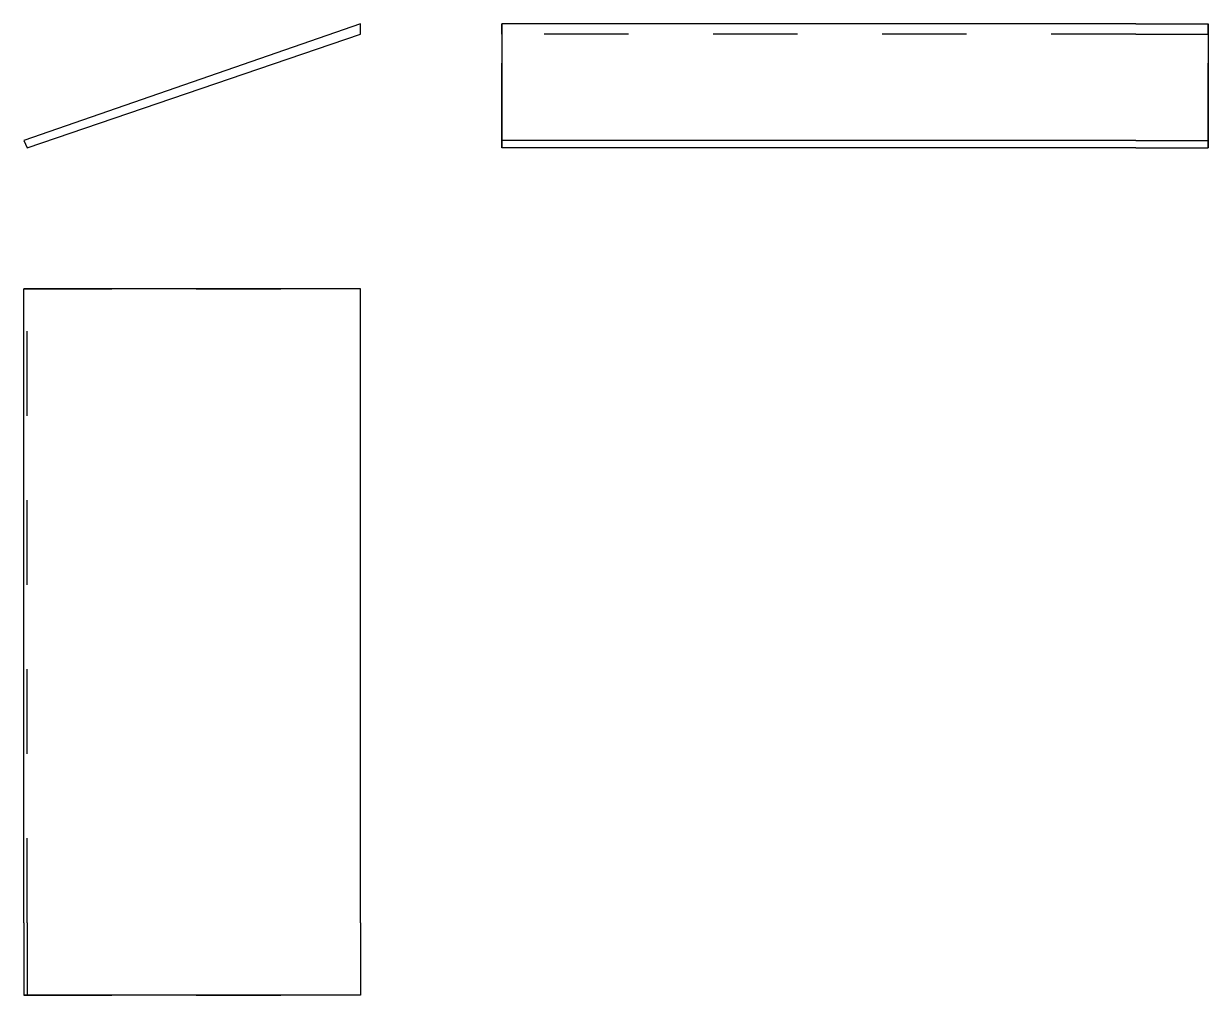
# Model space of a CAD drawing. Extents: x 0 to 1.4, y 0 to 1.15.
import ezdxf

# ---------------------------------------------------------------- set-up
doc = ezdxf.new("R2010")
doc.units = 0
doc.linetypes.add('HIDDEN', pattern=[0.041797, 0.027879, -0.013918])
for name, color, linetype in [('FRONT', 7, 'CONTINUOUS'), ('LEFT', 7, 'CONTINUOUS'), ('LEFT_HID', 7, 'HIDDEN'), ('TOP', 7, 'CONTINUOUS'), ('TOP_HID', 7, 'HIDDEN')]:
    doc.layers.add(name, color=color, linetype=linetype)

msp = doc.modelspace()

# ---------------------------------------------------------------- linework, layer by layer
at = {"layer": 'FRONT'}
for p, q in [((0.398437, 1.149918), (0, 1.011513)), ((0.398437, 1.137336), (0.398437, 1.149918)), ((0.004194, 1.003125), (0.398438, 1.137336)), ((0, 1.011513), (0.004194, 1.003125))]:
    msp.add_line(p, q, dxfattribs=at)
at = {"layer": 'LEFT'}
for p, q in [((1.315625, 1.149918), (0.565625, 1.149918)), ((0.565625, 1.149918), (0.565625, 1.011513)), ((1.315625, 1.149918), (1.323438, 1.149918)), ((1.323438, 1.149918), (1.401563, 1.149918)), ((1.401563, 1.149918), (1.401563, 1.011513)), ((1.315625, 1.011513), (0.565625, 1.011513)), ((0.565625, 1.011513), (0.565625, 1.003125)), ((1.315625, 1.011513), (1.323438, 1.011513)), ((1.323438, 1.011513), (1.401563, 1.011513)), ((1.401563, 1.011513), (1.401563, 1.003125)), ((1.315625, 1.003125), (0.565625, 1.003125)), ((1.315625, 1.003125), (1.323438, 1.003125)), ((1.323438, 1.003125), (1.401563, 1.003125))]:
    msp.add_line(p, q, dxfattribs=at)
at = {"layer": 'LEFT_HID', "linetype": 'HIDDEN'}
for p, q in [((0.565625, 1.137336), (0.565625, 1.149918)), ((1.401563, 1.137336), (1.401563, 1.149918)), ((0.565625, 1.003125), (0.565625, 1.137336)), ((1.315625, 1.137336), (0.565625, 1.137336)), ((1.315625, 1.137336), (1.323438, 1.137336)), ((1.323438, 1.137336), (1.401563, 1.137336)), ((1.401563, 1.003125), (1.401563, 1.137336))]:
    msp.add_line(p, q, dxfattribs=at)
at = {"layer": 'TOP'}
for p, q in [((0, 0.085938), (0, 0.835938)), ((0.398438, 0.835938), (0, 0.835938)), ((0.398438, 0.085938), (0.398438, 0.835938)), ((0, 0.085938), (0, 0.078125)), ((0.398438, 0.085938), (0.398438, 0.078125)), ((0, 0.078125), (0, 0)), ((0.398438, 0.078125), (0.398438, 0)), ((0.398438, 0), (0, 0))]:
    msp.add_line(p, q, dxfattribs=at)
at = {"layer": 'TOP_HID', "linetype": 'HIDDEN'}
for p, q in [((0, 0.835938), (0.004194, 0.835938)), ((0.004194, 0.085938), (0.004194, 0.835938)), ((0.004194, 0.835938), (0.398438, 0.835938)), ((0.004194, 0.085938), (0.004194, 0.078125)), ((0.004194, 0.078125), (0.004194, 0)), ((0, 0), (0.004194, 0)), ((0.004194, 0), (0.398438, 0))]:
    msp.add_line(p, q, dxfattribs=at)

doc.saveas('drawing.dxf')
